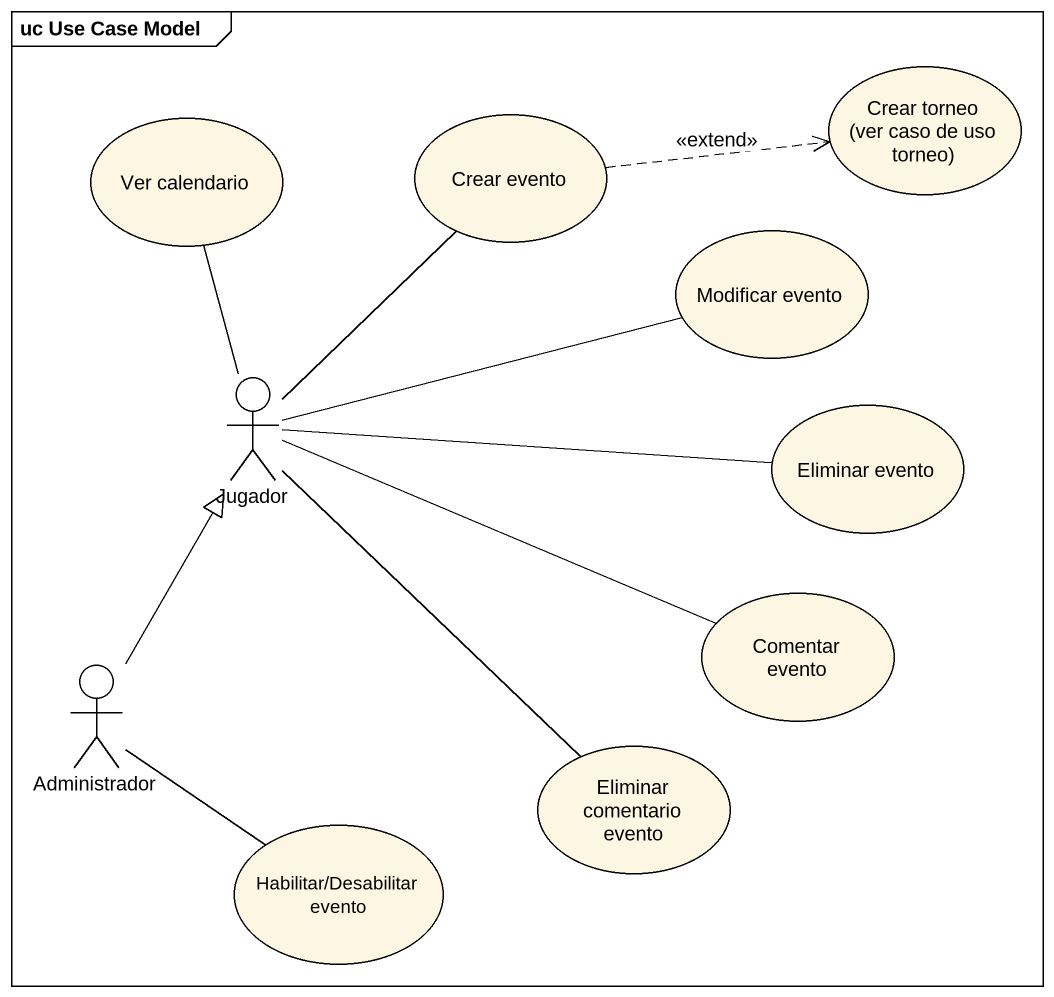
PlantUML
@startuml
mainframe uc Use Case Model
usecase "Crear torneo (ver caso de uso torneo)" as Crear_torneo_ver_caso_de
usecase "Ver calendario" as Ver_calendario
usecase "Crear evento" as Crear_evento
usecase "Modificar evento" as Modificar_evento
actor Jugador
usecase "Eliminar evento" as Eliminar_evento
usecase "Comentar evento" as Comentar_evento
actor Administrador
usecase "Eliminar comentario evento" as Eliminar_comentario_evento
usecase "Habilitar/Desabilitar evento" as Habilitar_Desabilitar_evento
Crear_evento .right.> Crear_torneo_ver_caso_de : <<extend>>
Jugador -up- Ver_calendario
Jugador -up- Crear_evento
Jugador -right- Modificar_evento
Jugador -right- Eliminar_evento
Jugador -right- Comentar_evento
Jugador -- Eliminar_comentario_evento
Administrador -up-|> Jugador
Administrador -- Habilitar_Desabilitar_evento
@enduml
